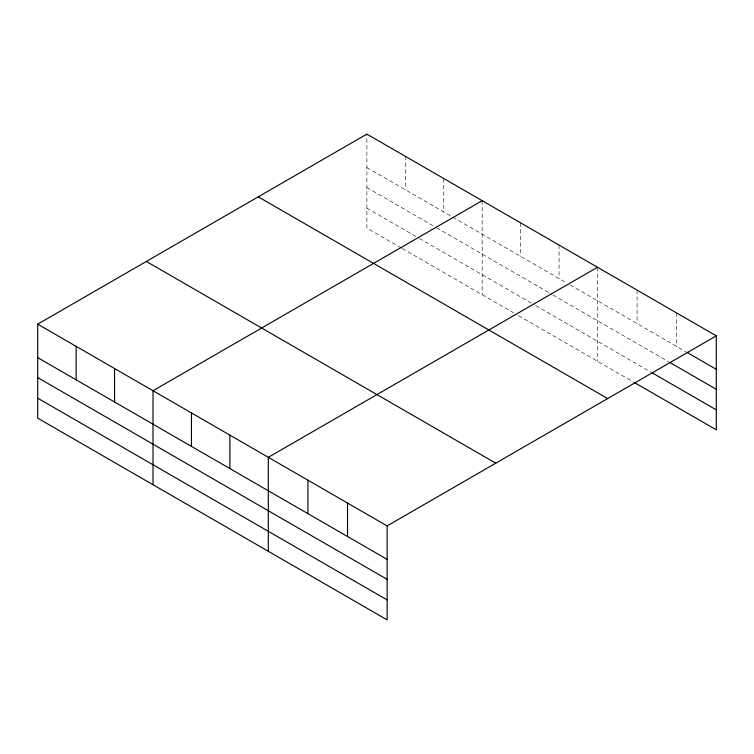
<?xml version="1.0" encoding="UTF-8"?>
<svg xmlns="http://www.w3.org/2000/svg" width="754" height="754" viewBox="0 0 754 754"><rect width="100%" height="100%" fill="white"/><g stroke="black" fill="none" stroke-linecap="round" stroke-linejoin="round"><path stroke-width="0.57" stroke-dasharray="3.77 2.83" d="M401.269 247.953L366.878 228.094L366.878 134.118M366.878 167.586L451.844 216.634M452.852 217.218L566.141 282.627M570.184 284.965L685.838 351.732M366.878 187.548L435.652 227.265M436.67 227.849L551.975 294.418M552.993 295.002L668.572 361.741M366.878 208.132L418.461 237.915M419.469 238.5L531.749 303.315M535.792 305.653L651.315 372.344M402.278 248.537L513.54 312.778M518.601 315.7L633.04 381.769M676.696 312.985L676.696 346.454M637.092 290.13L637.092 323.598M597.498 267.265L597.498 361.251M559.063 245.069L559.063 278.537M520.618 222.882L520.618 256.351M482.183 200.687L482.183 294.673M443.748 178.5L443.748 211.968M405.313 156.304L405.313 189.772"/><path stroke-width="1.13" d="M634.048 382.353L716.3 429.837L716.3 335.85L366.878 134.118L37.7 324.163L37.7 418.15L387.122 619.882L387.122 525.906L37.7 324.163M482.183 200.687L153.015 390.732L153.015 484.718M597.498 267.265L268.32 457.31L268.32 551.297M387.122 525.906L716.3 335.85M686.856 352.316L716.3 369.319M669.59 362.325L716.3 389.29M652.333 372.938L716.3 409.865M258.245 196.832L607.677 398.574M146.323 261.45L495.755 463.182M37.7 357.632L387.122 559.364M37.7 377.603L387.122 579.336M37.7 398.178L387.122 599.911M347.528 503.041L347.528 536.509M307.924 480.175L307.924 513.644M229.885 435.115L229.885 468.583M191.45 412.928L191.45 446.396M114.57 368.546L114.57 402.014M76.135 346.35L76.135 379.818"/></g></svg>
